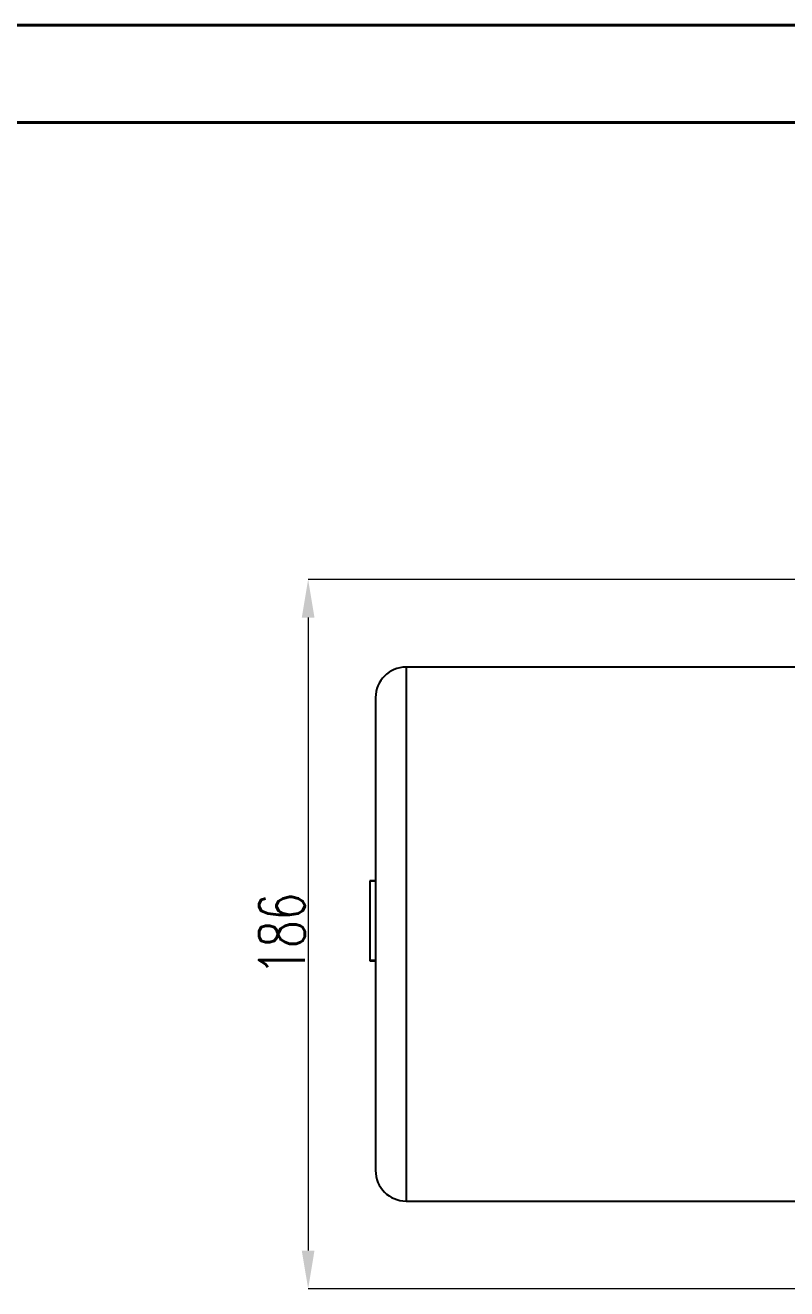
# Model space of a CAD drawing. Header units: millimetres. Extents: x 2251 to 4395, y 932 to 2449.
# Drawn here: x 3308.4 to 3508.1, y 2117.2 to 2448.5 of the extents above; entities that cross this region are included whole.
import ezdxf

# ---------------------------------------------------------------- set-up
doc = ezdxf.new("R2010")
doc.units = ezdxf.units.MM
for name, color, linetype, lineweight in [('AM_5', 3, 'Continuous', 25), ('AM_BOR', 7, 'Continuous', 50), ('粗实线', 7, 'Continuous', 40)]:
    doc.layers.add(name, color=color, linetype=linetype, lineweight=lineweight)
doc.styles.add('SLDTEXTSTYLE1', font='txt.shx', dxfattribs={"width": 0.7, "bigfont": 'gbcbig.shx'})
doc.dimstyles.new('SLDDIMSTYLE12$0', dxfattribs={"dimtxt": 12, "dimasz": 10, "dimexe": 0, "dimexo": 0.0625, "dimgap": 0.875, "dimtad": 1, "dimdec": 1, "dimlfac": 1.8, "dimrnd": 1e-09, "dimzin": 12, "dimdsep": 46, "dimtxsty": 'SLDTEXTSTYLE1', "dimcen": 0.09, "dimdle": 8.16, "dimclrd": 3, "dimclre": 3, "dimadec": 0, "dimazin": 3, "dimtfac": 1, "dimtdec": 1, "dimtofl": 0, "dimtmove": 0, "dimatfit": 3, "dimfxl": 0, "dimfrac": 2, "dimtolj": 1, "dimlwd": 5, "dimlwe": 5, "dimarcsym": 0})

# ---------------------------------------------------------------- blocks, each defined once
blk = doc.blocks.new('*D77')
at = {"layer": 'AM_5', "color": 3, "lineweight": 5, "transparency": 16777216}
blk.add_line((3549.23, 2303.22), (3382.61, 2303.22), dxfattribs=at)
at = {"layer": 'AM_5', "color": 3, "linetype": 'Continuous', "lineweight": 5, "transparency": 16777216}
for p, q in [((3382.61, 2293.22), (3382.61, 2127.22)), ((3549.23, 2117.22), (3382.61, 2117.22))]:
    blk.add_line(p, q, dxfattribs=at)
at = {"layer": 'AM_5', "color": 3, "transparency": 16777216}
for points in [[(3380.94, 2293.22), (3384.27, 2293.22), (3382.61, 2303.22)], [(3380.94, 2127.22), (3384.27, 2127.22), (3382.61, 2117.22)]]:
    blk.add_solid(points, dxfattribs=at)
at = {"layer": 'Defpoints', "color": 0, "transparency": 16777216}
for p in [(3549.29, 2303.22), (3382.61, 2117.22), (3549.29, 2117.22)]:
    blk.add_point(p, dxfattribs=at)
at = {"layer": 'AM_5', "color": 0, "transparency": 16777216, "insert": (3375.73, 2210.22), "char_height": 12, "attachment_point": 5, "rotation": 90, "style": 'SLDTEXTSTYLE1'}
blk.add_mtext('\\A1;186', dxfattribs=at)
blk = doc.blocks.new('rA3')
at = {"layer": '粗实线'}
for p, q in [((753.384, 421.26), (333.384, 421.26)), ((748.384, 416.26), (358.384, 416.26))]:
    blk.add_line(p, q, dxfattribs=at)

msp = doc.modelspace()

# ---------------------------------------------------------------- linework, layer by layer
at = {"color": 7, "linetype": 'Continuous', "lineweight": 25}
for p, q in [((3549.292, 2280.219), (3408.292, 2280.219)), ((3398.791, 2224.147), (3400.291, 2224.147)), ((3398.791, 2224.147), (3398.791, 2203.414)), ((3400.291, 2224.147), (3398.791, 2224.147)), ((3398.791, 2224.147), (3398.791, 2224.147)), ((3398.791, 2203.414), (3400.291, 2203.414)), ((3398.791, 2203.414), (3398.791, 2203.181)), ((3398.791, 2203.181), (3400.291, 2203.181)), ((3408.291, 2140.219), (3549.291, 2140.219))]:
    msp.add_line(p, q, dxfattribs=at)
at = {"color": 7, "linetype": 'Continuous', "lineweight": 25, "flags": 128}
msp.add_lwpolyline([(3408.292, 2280.219), (3408.292, 2280.041), (3408.292, 2279.507), (3408.292, 2278.62), (3408.292, 2277.384), (3408.292, 2275.806), (3408.292, 2273.894), (3408.292, 2271.657), (3408.292, 2269.107), (3408.292, 2266.257), (3408.292, 2263.122), (3408.291, 2259.717), (3408.291, 2256.06), (3408.291, 2252.169), (3408.291, 2248.064), (3408.291, 2243.767), (3408.291, 2239.298), (3408.291, 2234.682), (3408.291, 2229.941), (3408.291, 2225.099), (3408.291, 2220.181), (3408.291, 2215.213), (3408.291, 2210.219), (3408.291, 2205.226), (3408.291, 2200.257), (3408.291, 2195.34), (3408.291, 2190.498), (3408.291, 2185.757), (3408.291, 2181.14), (3408.291, 2176.672), (3408.291, 2172.374), (3408.291, 2168.27), (3408.291, 2164.379), (3408.291, 2160.722), (3408.291, 2157.317), (3408.291, 2154.181), (3408.291, 2151.332), (3408.291, 2148.782), (3408.291, 2146.545), (3408.291, 2144.633), (3408.291, 2143.055), (3408.291, 2141.819), (3408.291, 2140.932), (3408.291, 2140.398), (3408.291, 2140.219)], dxfattribs=at)
at = {"color": 7, "linetype": 'Continuous', "lineweight": 25}
for centre, start, end in [((3408.292, 2272.219), 89.99969, 179.99969), ((3408.291, 2148.219), 179.99969, 269.99969)]:
    msp.add_arc(centre, 8, start, end, dxfattribs=at)
msp.add_open_spline([(3400.292, 2272.219), (3400.292, 2272.13), (3400.292, 2271.95), (3400.292, 2270.461), (3400.292, 2268.214), (3400.292, 2265.371), (3400.292, 2262.192), (3400.291, 2258.432), (3400.291, 2254.138), (3400.291, 2249.376), (3400.291, 2244.224), (3400.291, 2238.773), (3400.291, 2232.534), (3400.291, 2225.531), (3400.291, 2217.859), (3400.291, 2210.219), (3400.291, 2202.58), (3400.291, 2194.907), (3400.291, 2187.905), (3400.291, 2181.666), (3400.291, 2176.214), (3400.291, 2171.063), (3400.291, 2166.3), (3400.291, 2162.007), (3400.291, 2158.247), (3400.291, 2155.068), (3400.291, 2152.225), (3400.291, 2149.978), (3400.291, 2148.489), (3400.291, 2148.308), (3400.291, 2148.219)], degree=3, knots=[0, 0, 0, 0, 0.03881441, 0.07883249, 0.1199761, 0.15188795, 0.18430368, 0.21706425, 0.25, 0.28293574, 0.31569631, 0.34811204, 0.38002389, 0.4211651, 0.46118377, 0.5, 0.53881379, 0.57883249, 0.6199761, 0.65188795, 0.68430368, 0.71706425, 0.75, 0.78293574, 0.81569631, 0.84811204, 0.88002389, 0.9211651, 0.96118438, 1, 1, 1, 1], dxfattribs=at)

# ---------------------------------------------------------------- block references
at = {"layer": 'AM_BOR', "xscale": 5.104687500000001, "yscale": 5.104687500000001, "zscale": 5.104687500000001}
msp.add_blockref('rA3', (548.911, 298.125), dxfattribs=at)

# ---------------------------------------------------------------- dimensions: what is measured, and where the dimension line sits
at = {"layer": 'AM_5'}
dim = msp.add_linear_dim(base=(3382.608, 2117.219), p1=(3549.292, 2303.219), p2=(3549.292, 2117.219), angle=90, dimstyle='SLDDIMSTYLE12$0', override={"dimlfac": 1, "dimpost": ''}, dxfattribs=at)
dim.commit()
dim.dimension.update_dxf_attribs({"geometry": '*D77', "text_midpoint": (3375.733, 2210.219)})

doc.saveas('drawing.dxf')
